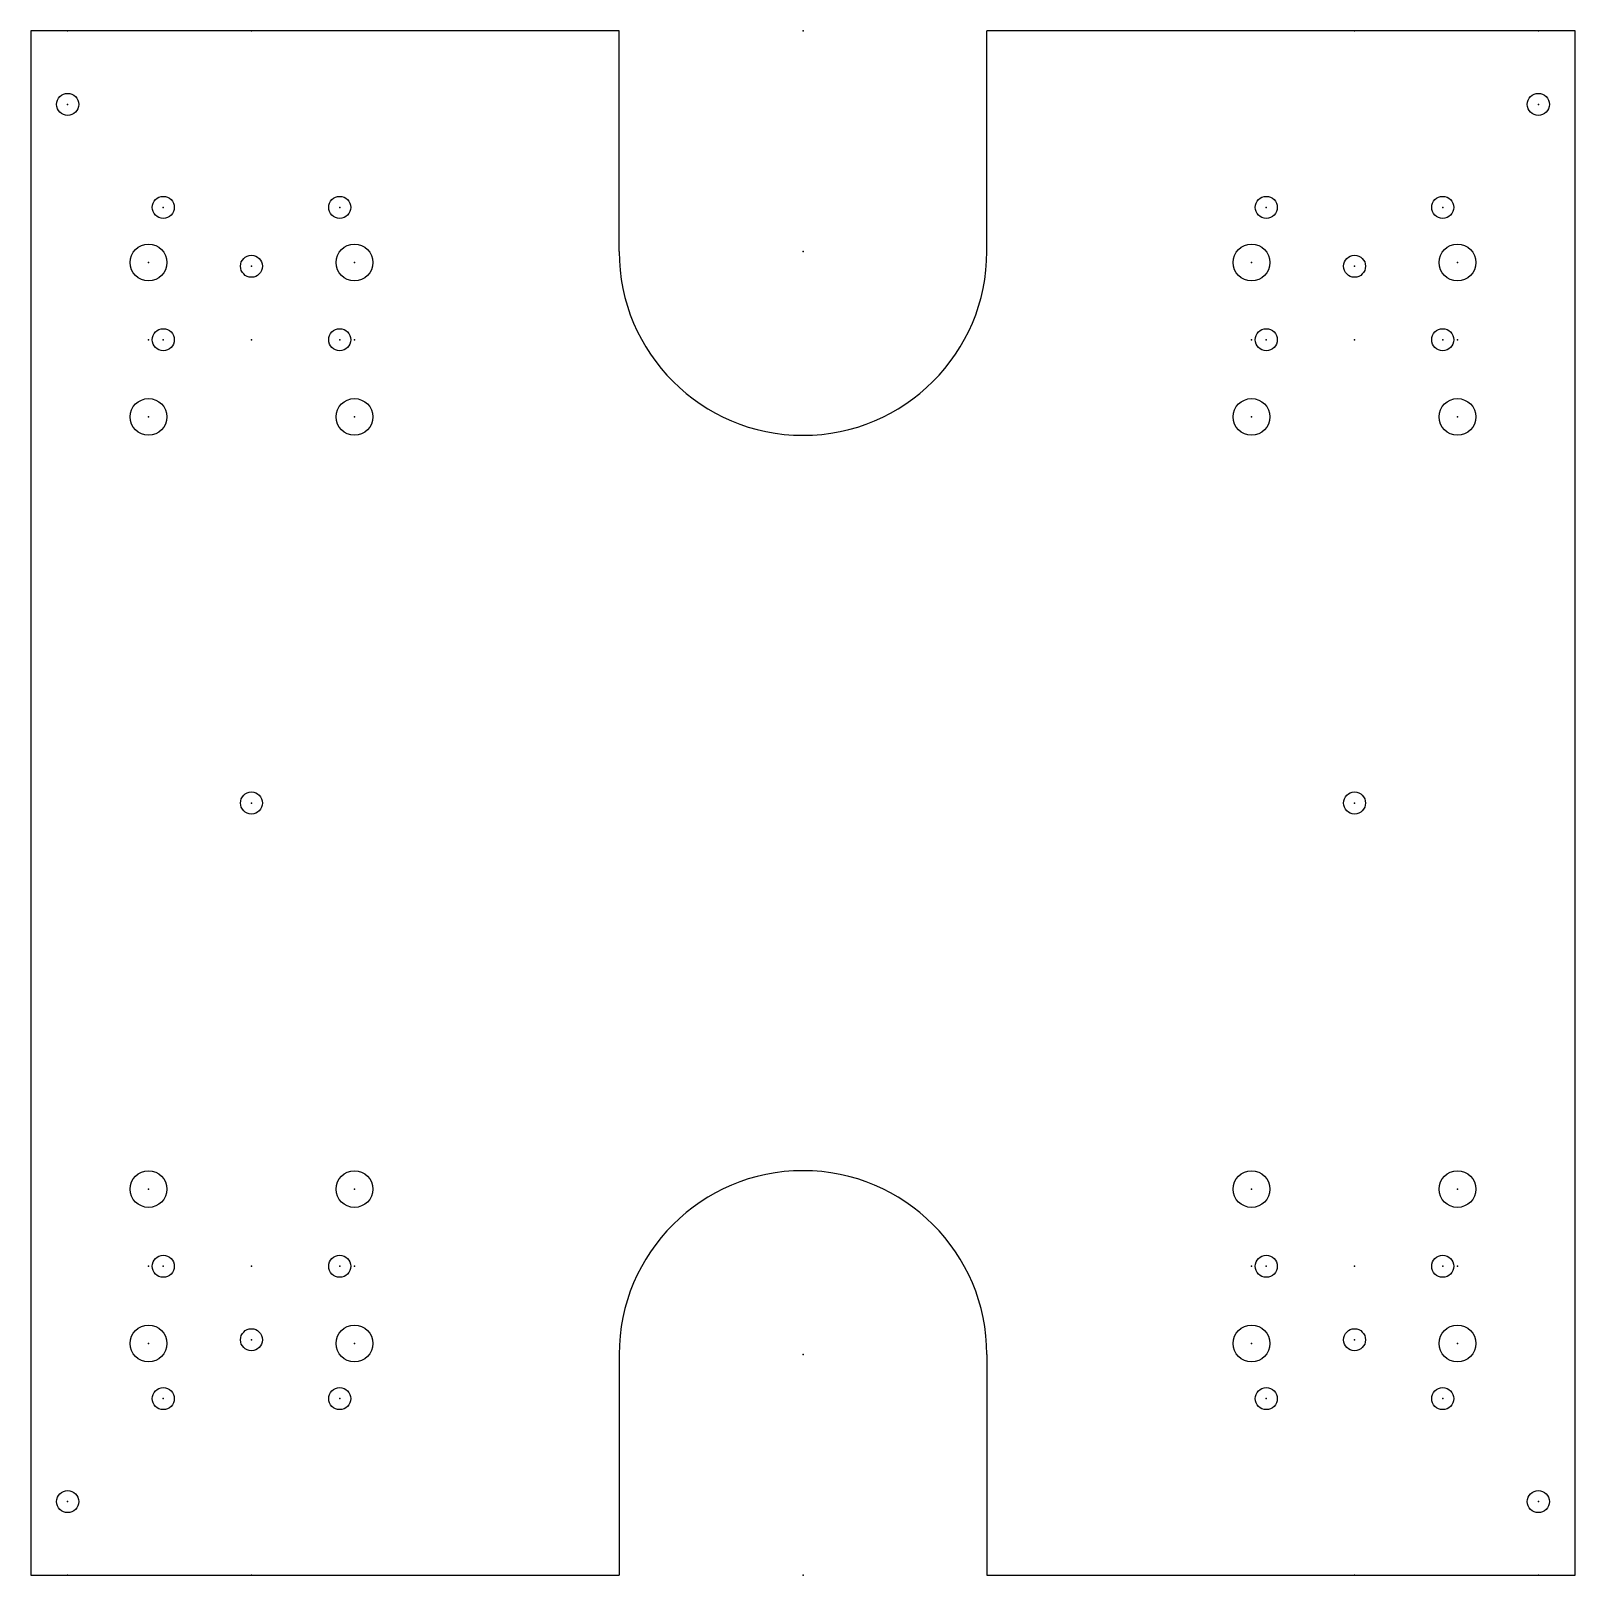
# Model space of a CAD drawing. Extents: x 0 to 210, y 0 to 210.
import ezdxf

# ---------------------------------------------------------------- set-up
doc = ezdxf.new("R2010")
doc.units = 0
doc.header["$MEASUREMENT"] = 0
doc.layers.get('0').update_dxf_attribs({"color": 13, "linetype": 'CONTINUOUS'})

msp = doc.modelspace()

# ---------------------------------------------------------------- linework, layer by layer
for p, q in [((0, 210), (0, 0)), ((80, 210), (0, 210)), ((80, 180), (80, 210)), ((210, 210), (130, 210)), ((130, 180), (130, 210)), ((210, 0), (210, 210)), ((80, 30), (80, 0)), ((130, 30), (130, 0)), ((0, 0), (80, 0)), ((130, 0), (210, 0))]:
    msp.add_line(p, q)
for centre, radius in [((5, 200), 1.5), ((205, 200), 1.5), ((18, 186), 1.5), ((42, 186), 1.5), ((168, 186), 1.5), ((192, 186), 1.5), ((16, 178.5), 2.5), ((44, 178.5), 2.5), ((166, 178.5), 2.5), ((194, 178.5), 2.5), ((30, 178), 1.5), ((180, 178), 1.5), ((18, 168), 1.5), ((42, 168), 1.5), ((168, 168), 1.5), ((192, 168), 1.5), ((16, 157.5), 2.5), ((44, 157.5), 2.5), ((166, 157.5), 2.5), ((194, 157.5), 2.5), ((30, 105), 1.5), ((180, 105), 1.5), ((16, 52.5), 2.5), ((44, 52.5), 2.5), ((166, 52.5), 2.5), ((194, 52.5), 2.5), ((18, 42), 1.5), ((42, 42), 1.5), ((168, 42), 1.5), ((192, 42), 1.5), ((16, 31.5), 2.5), ((44, 31.5), 2.5), ((166, 31.5), 2.5), ((194, 31.5), 2.5), ((30, 32), 1.5), ((180, 32), 1.5), ((18, 24), 1.5), ((42, 24), 1.5), ((168, 24), 1.5), ((192, 24), 1.5), ((5, 10), 1.5), ((205, 10), 1.5)]:
    msp.add_circle(centre, radius)
for centre, start, end in [((105, 180), 180, 0), ((105, 30), 0, 180)]:
    msp.add_arc(centre, 25, start, end)
for p in [(5, 210), (30, 210), (105, 210), (180, 210), (205, 210), (5, 200), (205, 200), (18, 186), (42, 186), (168, 186), (192, 186), (16, 178.5), (44, 178.5), (105, 180), (166, 178.5), (194, 178.5), (30, 178), (30, 178), (30, 178), (180, 178), (180, 178), (180, 178), (180, 178), (16, 168), (18, 168), (30, 168), (42, 168), (44, 168), (166, 168), (168, 168), (180, 168), (192, 168), (194, 168), (16, 157.5), (44, 157.5), (166, 157.5), (194, 157.5), (30, 105), (180, 105), (16, 52.5), (44, 52.5), (166, 52.5), (194, 52.5), (16, 42), (18, 42), (30, 42), (42, 42), (44, 42), (166, 42), (168, 42), (180, 42), (192, 42), (194, 42), (16, 31.5), (30, 32), (30, 32), (30, 32), (30, 32), (44, 31.5), (166, 31.5), (180, 32), (180, 32), (180, 32), (180, 32), (194, 31.5), (105, 30), (18, 24), (42, 24), (168, 24), (192, 24), (5, 10), (205, 10), (5, 0), (30, 0), (105, 0), (180, 0), (205, 0)]:
    msp.add_point(p)

doc.saveas('drawing.dxf')
